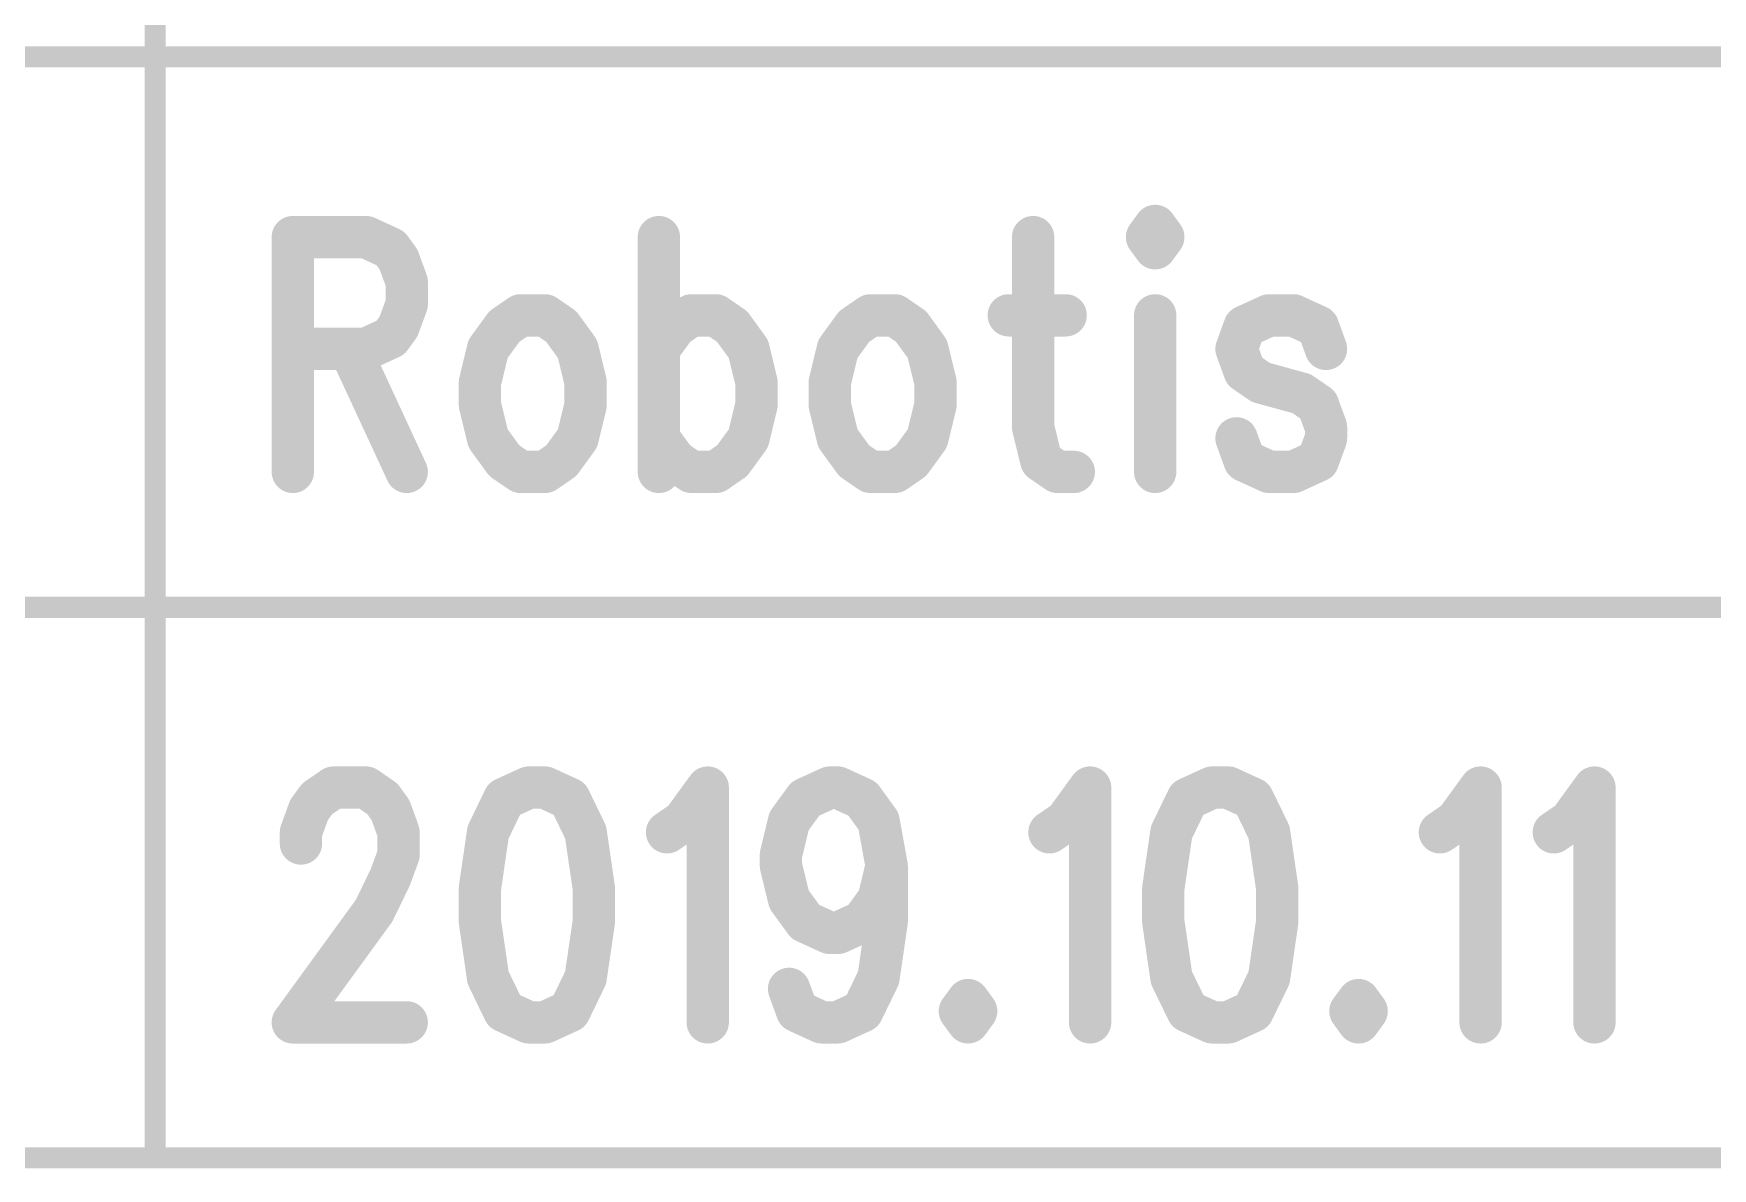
# Model space of a CAD drawing. Extents: x 98.7 to 156, y 84.7 to 176.7.
# Drawn here: x 107.88 to 115.8, y 84.65 to 90.01 of the extents above; entities that cross this region are included whole.
import ezdxf

# ---------------------------------------------------------------- set-up
doc = ezdxf.new("R2010")
doc.units = 0
doc.layers.get('0').update_dxf_attribs({"linetype": 'CONTINUOUS'})
doc.layers.add('MASK-TOP_PHO', color=3, linetype='CONTINUOUS')
doc.layers.add('SILK-TOP_PHO', color=14, linetype='CONTINUOUS')

# ---------------------------------------------------------------- blocks, each defined once
blk = doc.blocks.new('ROUND_1')
at = {"const_width": 0.050038}
blk.add_lwpolyline([(-0.025018, 0, 1), (0.025018, 0, 1)], format="xyb", close=True, dxfattribs=at)
blk = doc.blocks.new('ROUND_6')
at = {"const_width": 0.099948}
blk.add_lwpolyline([(-0.049974, 0, 1), (0.049974, 0, 1)], format="xyb", close=True, dxfattribs=at)

msp = doc.modelspace()

# ---------------------------------------------------------------- linework, layer by layer
at = {"layer": 'MASK-TOP_PHO'}
for points, const_width in [([(108.450126, 95.099886), (108.450126, 84.70011)], 0.100076), ([(140.949934, 89.899998), (100.000054, 89.899998)], 0.100076), ([(113.171478, 89.101676), (113.13287, 89.048844)], 0.199898), ([(113.209832, 89.048844), (113.171478, 89.101676)], 0.199898), ([(109.100112, 89.048844), (109.100112, 87.93988)], 0.199898), ([(109.100112, 89.048844), (109.445806, 89.048844)], 0.199898), ([(109.445806, 89.048844), (109.560868, 88.996012)], 0.199898), ([(109.560868, 88.996012), (109.599222, 88.94318)], 0.199898), ([(110.828328, 89.048844), (110.828328, 87.93988)], 0.199898), ([(112.595152, 89.048844), (112.595152, 88.151208)], 0.199898), ([(113.13287, 89.048844), (113.171478, 88.996012)], 0.199898), ([(113.171478, 88.996012), (113.209832, 89.048844)], 0.199898), ([(109.599222, 88.94318), (109.63783, 88.83777)], 0.199898), ([(109.63783, 88.83777), (109.63783, 88.732106)], 0.199898), ([(109.63783, 88.732106), (109.599222, 88.626442)], 0.199898), ([(110.175548, 88.679274), (110.098586, 88.626442)], 0.199898), ([(110.29061, 88.679274), (110.175548, 88.679274)], 0.199898), ([(110.367572, 88.626442), (110.29061, 88.679274)], 0.199898), ([(110.90529, 88.626442), (110.981998, 88.679274)], 0.199898), ([(110.981998, 88.679274), (111.097314, 88.679274)], 0.199898), ([(111.097314, 88.679274), (111.174022, 88.626442)], 0.199898), ([(111.827056, 88.679274), (111.750348, 88.626442)], 0.199898), ([(111.942372, 88.679274), (111.827056, 88.679274)], 0.199898), ([(112.01908, 88.626442), (111.942372, 88.679274)], 0.199898), ([(112.48009, 88.679274), (112.748822, 88.679274)], 0.199898), ([(113.171478, 88.679274), (113.171478, 87.93988)], 0.199898), ([(113.709196, 88.679274), (113.59388, 88.626442)], 0.199898), ([(113.824258, 88.679274), (113.709196, 88.679274)], 0.199898), ([(113.939574, 88.626442), (113.824258, 88.679274)], 0.199898), ([(109.599222, 88.626442), (109.560868, 88.57361)], 0.199898), ([(110.098586, 88.626442), (110.021878, 88.520778)], 0.199898), ([(110.44428, 88.520778), (110.367572, 88.626442)], 0.199898), ([(110.828328, 88.520778), (110.90529, 88.626442)], 0.199898), ([(111.174022, 88.626442), (111.250984, 88.520778)], 0.199898), ([(111.750348, 88.626442), (111.673386, 88.520778)], 0.199898), ([(112.095788, 88.520778), (112.01908, 88.626442)], 0.199898), ([(113.59388, 88.626442), (113.555526, 88.520778)], 0.199898), ([(113.977928, 88.520778), (113.939574, 88.626442)], 0.199898), ([(109.445806, 88.520778), (109.100112, 88.520778)], 0.199898), ([(109.368844, 88.520778), (109.63783, 87.93988)], 0.199898), ([(109.560868, 88.57361), (109.445806, 88.520778)], 0.199898), ([(110.021878, 88.520778), (109.983524, 88.362282)], 0.199898), ([(110.482634, 88.362282), (110.44428, 88.520778)], 0.199898), ([(111.250984, 88.520778), (111.289338, 88.362282)], 0.199898), ([(111.673386, 88.520778), (111.635032, 88.362282)], 0.199898), ([(112.134396, 88.362282), (112.095788, 88.520778)], 0.199898), ([(113.555526, 88.520778), (113.59388, 88.415114)], 0.199898), ([(109.983524, 88.362282), (109.983524, 88.256618)], 0.199898), ([(110.482634, 88.256618), (110.482634, 88.362282)], 0.199898), ([(111.289338, 88.362282), (111.289338, 88.256618)], 0.199898), ([(111.635032, 88.362282), (111.635032, 88.256618)], 0.199898), ([(112.134396, 88.256618), (112.134396, 88.362282)], 0.199898), ([(113.59388, 88.415114), (113.670588, 88.362282)], 0.199898), ([(113.670588, 88.362282), (113.862612, 88.30945)], 0.199898), ([(113.862612, 88.30945), (113.939574, 88.256618)], 0.199898), ([(109.983524, 88.256618), (110.021878, 88.098376)], 0.199898), ([(110.44428, 88.098376), (110.482634, 88.256618)], 0.199898), ([(111.289338, 88.256618), (111.250984, 88.098376)], 0.199898), ([(111.635032, 88.256618), (111.673386, 88.098376)], 0.199898), ([(112.095788, 88.098376), (112.134396, 88.256618)], 0.199898), ([(113.939574, 88.256618), (113.977928, 88.151208)], 0.199898), ([(112.595152, 88.151208), (112.63376, 87.992712)], 0.199898), ([(113.977928, 88.151208), (113.977928, 88.098376)], 0.199898), ([(110.021878, 88.098376), (110.098586, 87.992712)], 0.199898), ([(110.367572, 87.992712), (110.44428, 88.098376)], 0.199898), ([(110.90529, 87.992712), (110.828328, 88.098376)], 0.199898), ([(111.250984, 88.098376), (111.174022, 87.992712)], 0.199898), ([(111.673386, 88.098376), (111.750348, 87.992712)], 0.199898), ([(112.01908, 87.992712), (112.095788, 88.098376)], 0.199898), ([(113.59388, 87.992712), (113.555526, 88.098376)], 0.199898), ([(113.977928, 88.098376), (113.939574, 87.992712)], 0.199898), ([(110.098586, 87.992712), (110.175548, 87.93988)], 0.199898), ([(110.29061, 87.93988), (110.367572, 87.992712)], 0.199898), ([(110.981998, 87.93988), (110.90529, 87.992712)], 0.199898), ([(111.174022, 87.992712), (111.097314, 87.93988)], 0.199898), ([(111.750348, 87.992712), (111.827056, 87.93988)], 0.199898), ([(111.942372, 87.93988), (112.01908, 87.992712)], 0.199898), ([(112.63376, 87.992712), (112.710468, 87.93988)], 0.199898), ([(113.709196, 87.93988), (113.59388, 87.992712)], 0.199898), ([(113.939574, 87.992712), (113.824258, 87.93988)], 0.199898), ([(110.175548, 87.93988), (110.29061, 87.93988)], 0.199898), ([(111.097314, 87.93988), (110.981998, 87.93988)], 0.199898), ([(111.827056, 87.93988), (111.942372, 87.93988)], 0.199898), ([(112.710468, 87.93988), (112.787176, 87.93988)], 0.199898), ([(113.824258, 87.93988), (113.709196, 87.93988)], 0.199898), ([(140.949934, 87.300054), (100.000054, 87.300054)], 0.100076), ([(109.17682, 86.343236), (109.215174, 86.396068)], 0.199898), ([(109.215174, 86.396068), (109.292136, 86.4489)], 0.199898), ([(109.292136, 86.4489), (109.445806, 86.4489)], 0.199898), ([(109.445806, 86.4489), (109.522514, 86.396068)], 0.199898), ([(109.522514, 86.396068), (109.560868, 86.343236)], 0.199898), ([(110.098586, 86.396068), (110.021878, 86.237572)], 0.199898), ([(110.213902, 86.4489), (110.098586, 86.396068)], 0.199898), ([(110.29061, 86.4489), (110.213902, 86.4489)], 0.199898), ([(110.405926, 86.396068), (110.29061, 86.4489)], 0.199898), ([(110.482634, 86.237572), (110.405926, 86.396068)], 0.199898), ([(110.943644, 86.290404), (111.05896, 86.4489)], 0.199898), ([(111.05896, 86.4489), (111.05896, 85.339936)], 0.199898), ([(111.443008, 86.290404), (111.519716, 86.396068)], 0.199898), ([(111.519716, 86.396068), (111.635032, 86.4489)], 0.199898), ([(111.635032, 86.4489), (111.673386, 86.4489)], 0.199898), ([(111.673386, 86.4489), (111.788702, 86.396068)], 0.199898), ([(111.788702, 86.396068), (111.86541, 86.290404)], 0.199898), ([(112.748822, 86.290404), (112.864138, 86.4489)], 0.199898), ([(112.864138, 86.4489), (112.864138, 85.339936)], 0.199898), ([(113.324894, 86.396068), (113.248186, 86.237572)], 0.199898), ([(113.44021, 86.4489), (113.324894, 86.396068)], 0.199898), ([(113.517172, 86.4489), (113.44021, 86.4489)], 0.199898), ([(113.632234, 86.396068), (113.517172, 86.4489)], 0.199898), ([(113.709196, 86.237572), (113.632234, 86.396068)], 0.199898), ([(114.592608, 86.290404), (114.70767, 86.4489)], 0.199898), ([(114.70767, 86.4489), (114.70767, 85.339936)], 0.199898), ([(115.130326, 86.290404), (115.245388, 86.4489)], 0.199898), ([(115.245388, 86.4489), (115.245388, 85.339936)], 0.199898), ([(109.138466, 86.237572), (109.17682, 86.343236)], 0.199898), ([(109.560868, 86.343236), (109.599222, 86.237572)], 0.199898), ([(109.138466, 86.18474), (109.138466, 86.237572)], 0.199898), ([(109.599222, 86.237572), (109.599222, 86.131908)], 0.199898), ([(110.021878, 86.237572), (109.983524, 85.973666)], 0.199898), ([(110.521242, 85.973666), (110.482634, 86.237572)], 0.199898), ([(110.866936, 86.237572), (110.943644, 86.290404)], 0.199898), ([(111.404654, 86.131908), (111.443008, 86.290404)], 0.199898), ([(111.86541, 86.290404), (111.903764, 86.07933)], 0.199898), ([(112.672114, 86.237572), (112.748822, 86.290404)], 0.199898), ([(113.248186, 86.237572), (113.209832, 85.973666)], 0.199898), ([(113.74755, 85.973666), (113.709196, 86.237572)], 0.199898), ([(114.515646, 86.237572), (114.592608, 86.290404)], 0.199898), ([(115.053364, 86.237572), (115.130326, 86.290404)], 0.199898), ([(109.599222, 86.131908), (109.560868, 86.026498)], 0.199898), ([(111.404654, 86.07933), (111.404654, 86.131908)], 0.199898), ([(111.443008, 85.920834), (111.404654, 86.07933)], 0.199898), ([(111.903764, 86.07933), (111.86541, 85.920834)], 0.199898), ([(111.903764, 86.07933), (111.903764, 85.81517)], 0.199898), ([(109.560868, 86.026498), (109.48416, 85.868002)], 0.199898), ([(109.983524, 85.973666), (109.983524, 85.81517)], 0.199898), ([(110.521242, 85.81517), (110.521242, 85.973666)], 0.199898), ([(111.519716, 85.81517), (111.443008, 85.920834)], 0.199898), ([(111.86541, 85.920834), (111.788702, 85.81517)], 0.199898), ([(113.209832, 85.973666), (113.209832, 85.81517)], 0.199898), ([(113.74755, 85.81517), (113.74755, 85.973666)], 0.199898), ([(109.48416, 85.868002), (109.100112, 85.339936)], 0.199898), ([(109.983524, 85.81517), (110.021878, 85.55101)], 0.199898), ([(110.482634, 85.55101), (110.521242, 85.81517)], 0.199898), ([(111.635032, 85.762338), (111.519716, 85.81517)], 0.199898), ([(111.673386, 85.762338), (111.635032, 85.762338)], 0.199898), ([(111.788702, 85.81517), (111.673386, 85.762338)], 0.199898), ([(111.903764, 85.81517), (111.86541, 85.55101)], 0.199898), ([(113.209832, 85.81517), (113.248186, 85.55101)], 0.199898), ([(113.709196, 85.55101), (113.74755, 85.81517)], 0.199898), ([(110.021878, 85.55101), (110.098586, 85.392768)], 0.199898), ([(110.405926, 85.392768), (110.482634, 85.55101)], 0.199898), ([(111.86541, 85.55101), (111.788702, 85.392768)], 0.199898), ([(113.248186, 85.55101), (113.324894, 85.392768)], 0.199898), ([(113.632234, 85.392768), (113.709196, 85.55101)], 0.199898), ([(111.481362, 85.392768), (111.443008, 85.498178)], 0.199898), ([(112.288066, 85.445346), (112.249458, 85.392768)], 0.199898), ([(112.32642, 85.392768), (112.288066, 85.445346)], 0.199898), ([(114.131598, 85.445346), (114.093244, 85.392768)], 0.199898), ([(114.169952, 85.392768), (114.131598, 85.445346)], 0.199898), ([(110.098586, 85.392768), (110.213902, 85.339936)], 0.199898), ([(110.29061, 85.339936), (110.405926, 85.392768)], 0.199898), ([(111.596678, 85.339936), (111.481362, 85.392768)], 0.199898), ([(111.788702, 85.392768), (111.673386, 85.339936)], 0.199898), ([(112.249458, 85.392768), (112.288066, 85.339936)], 0.199898), ([(112.288066, 85.339936), (112.32642, 85.392768)], 0.199898), ([(113.324894, 85.392768), (113.44021, 85.339936)], 0.199898), ([(113.517172, 85.339936), (113.632234, 85.392768)], 0.199898), ([(114.093244, 85.392768), (114.131598, 85.339936)], 0.199898), ([(114.131598, 85.339936), (114.169952, 85.392768)], 0.199898), ([(109.100112, 85.339936), (109.63783, 85.339936)], 0.199898), ([(110.213902, 85.339936), (110.29061, 85.339936)], 0.199898), ([(111.673386, 85.339936), (111.596678, 85.339936)], 0.199898), ([(113.44021, 85.339936), (113.517172, 85.339936)], 0.199898), ([(100.65004, 84.70011), (155.24988, 84.70011)], 0.100076)]:
    msp.add_lwpolyline(points, dxfattribs=dict(at, const_width=const_width))
at = {"layer": 'SILK-TOP_PHO'}
for points, const_width in [([(108.450126, 95.099886), (108.450126, 84.70011)], 0.100076), ([(140.949934, 89.899998), (100.000054, 89.899998)], 0.100076), ([(113.171478, 89.101676), (113.13287, 89.048844)], 0.199898), ([(113.209832, 89.048844), (113.171478, 89.101676)], 0.199898), ([(109.100112, 89.048844), (109.100112, 87.93988)], 0.199898), ([(109.100112, 89.048844), (109.445806, 89.048844)], 0.199898), ([(109.445806, 89.048844), (109.560868, 88.996012)], 0.199898), ([(109.560868, 88.996012), (109.599222, 88.94318)], 0.199898), ([(110.828328, 89.048844), (110.828328, 87.93988)], 0.199898), ([(112.595152, 89.048844), (112.595152, 88.151208)], 0.199898), ([(113.13287, 89.048844), (113.171478, 88.996012)], 0.199898), ([(113.171478, 88.996012), (113.209832, 89.048844)], 0.199898), ([(109.599222, 88.94318), (109.63783, 88.83777)], 0.199898), ([(109.63783, 88.83777), (109.63783, 88.732106)], 0.199898), ([(109.63783, 88.732106), (109.599222, 88.626442)], 0.199898), ([(110.175548, 88.679274), (110.098586, 88.626442)], 0.199898), ([(110.29061, 88.679274), (110.175548, 88.679274)], 0.199898), ([(110.367572, 88.626442), (110.29061, 88.679274)], 0.199898), ([(110.90529, 88.626442), (110.981998, 88.679274)], 0.199898), ([(110.981998, 88.679274), (111.097314, 88.679274)], 0.199898), ([(111.097314, 88.679274), (111.174022, 88.626442)], 0.199898), ([(111.827056, 88.679274), (111.750348, 88.626442)], 0.199898), ([(111.942372, 88.679274), (111.827056, 88.679274)], 0.199898), ([(112.01908, 88.626442), (111.942372, 88.679274)], 0.199898), ([(112.48009, 88.679274), (112.748822, 88.679274)], 0.199898), ([(113.171478, 88.679274), (113.171478, 87.93988)], 0.199898), ([(113.709196, 88.679274), (113.59388, 88.626442)], 0.199898), ([(113.824258, 88.679274), (113.709196, 88.679274)], 0.199898), ([(113.939574, 88.626442), (113.824258, 88.679274)], 0.199898), ([(109.599222, 88.626442), (109.560868, 88.57361)], 0.199898), ([(110.098586, 88.626442), (110.021878, 88.520778)], 0.199898), ([(110.44428, 88.520778), (110.367572, 88.626442)], 0.199898), ([(110.828328, 88.520778), (110.90529, 88.626442)], 0.199898), ([(111.174022, 88.626442), (111.250984, 88.520778)], 0.199898), ([(111.750348, 88.626442), (111.673386, 88.520778)], 0.199898), ([(112.095788, 88.520778), (112.01908, 88.626442)], 0.199898), ([(113.59388, 88.626442), (113.555526, 88.520778)], 0.199898), ([(113.977928, 88.520778), (113.939574, 88.626442)], 0.199898), ([(109.445806, 88.520778), (109.100112, 88.520778)], 0.199898), ([(109.368844, 88.520778), (109.63783, 87.93988)], 0.199898), ([(109.560868, 88.57361), (109.445806, 88.520778)], 0.199898), ([(110.021878, 88.520778), (109.983524, 88.362282)], 0.199898), ([(110.482634, 88.362282), (110.44428, 88.520778)], 0.199898), ([(111.250984, 88.520778), (111.289338, 88.362282)], 0.199898), ([(111.673386, 88.520778), (111.635032, 88.362282)], 0.199898), ([(112.134396, 88.362282), (112.095788, 88.520778)], 0.199898), ([(113.555526, 88.520778), (113.59388, 88.415114)], 0.199898), ([(109.983524, 88.362282), (109.983524, 88.256618)], 0.199898), ([(110.482634, 88.256618), (110.482634, 88.362282)], 0.199898), ([(111.289338, 88.362282), (111.289338, 88.256618)], 0.199898), ([(111.635032, 88.362282), (111.635032, 88.256618)], 0.199898), ([(112.134396, 88.256618), (112.134396, 88.362282)], 0.199898), ([(113.59388, 88.415114), (113.670588, 88.362282)], 0.199898), ([(113.670588, 88.362282), (113.862612, 88.30945)], 0.199898), ([(113.862612, 88.30945), (113.939574, 88.256618)], 0.199898), ([(109.983524, 88.256618), (110.021878, 88.098376)], 0.199898), ([(110.44428, 88.098376), (110.482634, 88.256618)], 0.199898), ([(111.289338, 88.256618), (111.250984, 88.098376)], 0.199898), ([(111.635032, 88.256618), (111.673386, 88.098376)], 0.199898), ([(112.095788, 88.098376), (112.134396, 88.256618)], 0.199898), ([(113.939574, 88.256618), (113.977928, 88.151208)], 0.199898), ([(112.595152, 88.151208), (112.63376, 87.992712)], 0.199898), ([(113.977928, 88.151208), (113.977928, 88.098376)], 0.199898), ([(110.021878, 88.098376), (110.098586, 87.992712)], 0.199898), ([(110.367572, 87.992712), (110.44428, 88.098376)], 0.199898), ([(110.90529, 87.992712), (110.828328, 88.098376)], 0.199898), ([(111.250984, 88.098376), (111.174022, 87.992712)], 0.199898), ([(111.673386, 88.098376), (111.750348, 87.992712)], 0.199898), ([(112.01908, 87.992712), (112.095788, 88.098376)], 0.199898), ([(113.59388, 87.992712), (113.555526, 88.098376)], 0.199898), ([(113.977928, 88.098376), (113.939574, 87.992712)], 0.199898), ([(110.098586, 87.992712), (110.175548, 87.93988)], 0.199898), ([(110.29061, 87.93988), (110.367572, 87.992712)], 0.199898), ([(110.981998, 87.93988), (110.90529, 87.992712)], 0.199898), ([(111.174022, 87.992712), (111.097314, 87.93988)], 0.199898), ([(111.750348, 87.992712), (111.827056, 87.93988)], 0.199898), ([(111.942372, 87.93988), (112.01908, 87.992712)], 0.199898), ([(112.63376, 87.992712), (112.710468, 87.93988)], 0.199898), ([(113.709196, 87.93988), (113.59388, 87.992712)], 0.199898), ([(113.939574, 87.992712), (113.824258, 87.93988)], 0.199898), ([(110.175548, 87.93988), (110.29061, 87.93988)], 0.199898), ([(111.097314, 87.93988), (110.981998, 87.93988)], 0.199898), ([(111.827056, 87.93988), (111.942372, 87.93988)], 0.199898), ([(112.710468, 87.93988), (112.787176, 87.93988)], 0.199898), ([(113.824258, 87.93988), (113.709196, 87.93988)], 0.199898), ([(140.949934, 87.300054), (100.000054, 87.300054)], 0.100076), ([(109.17682, 86.343236), (109.215174, 86.396068)], 0.199898), ([(109.215174, 86.396068), (109.292136, 86.4489)], 0.199898), ([(109.292136, 86.4489), (109.445806, 86.4489)], 0.199898), ([(109.445806, 86.4489), (109.522514, 86.396068)], 0.199898), ([(109.522514, 86.396068), (109.560868, 86.343236)], 0.199898), ([(110.098586, 86.396068), (110.021878, 86.237572)], 0.199898), ([(110.213902, 86.4489), (110.098586, 86.396068)], 0.199898), ([(110.29061, 86.4489), (110.213902, 86.4489)], 0.199898), ([(110.405926, 86.396068), (110.29061, 86.4489)], 0.199898), ([(110.482634, 86.237572), (110.405926, 86.396068)], 0.199898), ([(110.943644, 86.290404), (111.05896, 86.4489)], 0.199898), ([(111.05896, 86.4489), (111.05896, 85.339936)], 0.199898), ([(111.443008, 86.290404), (111.519716, 86.396068)], 0.199898), ([(111.519716, 86.396068), (111.635032, 86.4489)], 0.199898), ([(111.635032, 86.4489), (111.673386, 86.4489)], 0.199898), ([(111.673386, 86.4489), (111.788702, 86.396068)], 0.199898), ([(111.788702, 86.396068), (111.86541, 86.290404)], 0.199898), ([(112.748822, 86.290404), (112.864138, 86.4489)], 0.199898), ([(112.864138, 86.4489), (112.864138, 85.339936)], 0.199898), ([(113.324894, 86.396068), (113.248186, 86.237572)], 0.199898), ([(113.44021, 86.4489), (113.324894, 86.396068)], 0.199898), ([(113.517172, 86.4489), (113.44021, 86.4489)], 0.199898), ([(113.632234, 86.396068), (113.517172, 86.4489)], 0.199898), ([(113.709196, 86.237572), (113.632234, 86.396068)], 0.199898), ([(114.592608, 86.290404), (114.70767, 86.4489)], 0.199898), ([(114.70767, 86.4489), (114.70767, 85.339936)], 0.199898), ([(115.130326, 86.290404), (115.245388, 86.4489)], 0.199898), ([(115.245388, 86.4489), (115.245388, 85.339936)], 0.199898), ([(109.138466, 86.237572), (109.17682, 86.343236)], 0.199898), ([(109.560868, 86.343236), (109.599222, 86.237572)], 0.199898), ([(109.138466, 86.18474), (109.138466, 86.237572)], 0.199898), ([(109.599222, 86.237572), (109.599222, 86.131908)], 0.199898), ([(110.021878, 86.237572), (109.983524, 85.973666)], 0.199898), ([(110.521242, 85.973666), (110.482634, 86.237572)], 0.199898), ([(110.866936, 86.237572), (110.943644, 86.290404)], 0.199898), ([(111.404654, 86.131908), (111.443008, 86.290404)], 0.199898), ([(111.86541, 86.290404), (111.903764, 86.07933)], 0.199898), ([(112.672114, 86.237572), (112.748822, 86.290404)], 0.199898), ([(113.248186, 86.237572), (113.209832, 85.973666)], 0.199898), ([(113.74755, 85.973666), (113.709196, 86.237572)], 0.199898), ([(114.515646, 86.237572), (114.592608, 86.290404)], 0.199898), ([(115.053364, 86.237572), (115.130326, 86.290404)], 0.199898), ([(109.599222, 86.131908), (109.560868, 86.026498)], 0.199898), ([(111.404654, 86.07933), (111.404654, 86.131908)], 0.199898), ([(111.443008, 85.920834), (111.404654, 86.07933)], 0.199898), ([(111.903764, 86.07933), (111.86541, 85.920834)], 0.199898), ([(111.903764, 86.07933), (111.903764, 85.81517)], 0.199898), ([(109.560868, 86.026498), (109.48416, 85.868002)], 0.199898), ([(109.983524, 85.973666), (109.983524, 85.81517)], 0.199898), ([(110.521242, 85.81517), (110.521242, 85.973666)], 0.199898), ([(111.519716, 85.81517), (111.443008, 85.920834)], 0.199898), ([(111.86541, 85.920834), (111.788702, 85.81517)], 0.199898), ([(113.209832, 85.973666), (113.209832, 85.81517)], 0.199898), ([(113.74755, 85.81517), (113.74755, 85.973666)], 0.199898), ([(109.48416, 85.868002), (109.100112, 85.339936)], 0.199898), ([(109.983524, 85.81517), (110.021878, 85.55101)], 0.199898), ([(110.482634, 85.55101), (110.521242, 85.81517)], 0.199898), ([(111.635032, 85.762338), (111.519716, 85.81517)], 0.199898), ([(111.673386, 85.762338), (111.635032, 85.762338)], 0.199898), ([(111.788702, 85.81517), (111.673386, 85.762338)], 0.199898), ([(111.903764, 85.81517), (111.86541, 85.55101)], 0.199898), ([(113.209832, 85.81517), (113.248186, 85.55101)], 0.199898), ([(113.709196, 85.55101), (113.74755, 85.81517)], 0.199898), ([(110.021878, 85.55101), (110.098586, 85.392768)], 0.199898), ([(110.405926, 85.392768), (110.482634, 85.55101)], 0.199898), ([(111.86541, 85.55101), (111.788702, 85.392768)], 0.199898), ([(113.248186, 85.55101), (113.324894, 85.392768)], 0.199898), ([(113.632234, 85.392768), (113.709196, 85.55101)], 0.199898), ([(111.481362, 85.392768), (111.443008, 85.498178)], 0.199898), ([(112.288066, 85.445346), (112.249458, 85.392768)], 0.199898), ([(112.32642, 85.392768), (112.288066, 85.445346)], 0.199898), ([(114.131598, 85.445346), (114.093244, 85.392768)], 0.199898), ([(114.169952, 85.392768), (114.131598, 85.445346)], 0.199898), ([(110.098586, 85.392768), (110.213902, 85.339936)], 0.199898), ([(110.29061, 85.339936), (110.405926, 85.392768)], 0.199898), ([(111.596678, 85.339936), (111.481362, 85.392768)], 0.199898), ([(111.788702, 85.392768), (111.673386, 85.339936)], 0.199898), ([(112.249458, 85.392768), (112.288066, 85.339936)], 0.199898), ([(112.288066, 85.339936), (112.32642, 85.392768)], 0.199898), ([(113.324894, 85.392768), (113.44021, 85.339936)], 0.199898), ([(113.517172, 85.339936), (113.632234, 85.392768)], 0.199898), ([(114.093244, 85.392768), (114.131598, 85.339936)], 0.199898), ([(114.131598, 85.339936), (114.169952, 85.392768)], 0.199898), ([(109.100112, 85.339936), (109.63783, 85.339936)], 0.199898), ([(110.213902, 85.339936), (110.29061, 85.339936)], 0.199898), ([(111.673386, 85.339936), (111.596678, 85.339936)], 0.199898), ([(113.44021, 85.339936), (113.517172, 85.339936)], 0.199898), ([(100.65004, 84.70011), (155.24988, 84.70011)], 0.100076)]:
    msp.add_lwpolyline(points, dxfattribs=dict(at, const_width=const_width))

# ---------------------------------------------------------------- block references
at = {"layer": 'MASK-TOP_PHO'}
for name, p in [('ROUND_6', (113.171478, 89.101676)), ('ROUND_6', (109.100112, 89.048844)), ('ROUND_6', (109.100112, 89.048844)), ('ROUND_6', (109.445806, 89.048844)), ('ROUND_6', (109.560868, 88.996012)), ('ROUND_6', (110.828328, 89.048844)), ('ROUND_6', (112.595152, 89.048844)), ('ROUND_6', (113.13287, 89.048844)), ('ROUND_6', (113.13287, 89.048844)), ('ROUND_6', (113.171478, 88.996012)), ('ROUND_6', (113.209832, 89.048844)), ('ROUND_6', (109.599222, 88.94318)), ('ROUND_6', (109.63783, 88.83777)), ('ROUND_6', (109.63783, 88.732106)), ('ROUND_6', (110.175548, 88.679274)), ('ROUND_6', (110.175548, 88.679274)), ('ROUND_6', (110.29061, 88.679274)), ('ROUND_6', (110.981998, 88.679274)), ('ROUND_6', (111.097314, 88.679274)), ('ROUND_6', (111.827056, 88.679274)), ('ROUND_6', (111.827056, 88.679274)), ('ROUND_6', (111.942372, 88.679274)), ('ROUND_6', (112.48009, 88.679274)), ('ROUND_6', (112.748822, 88.679274)), ('ROUND_6', (113.171478, 88.679274)), ('ROUND_6', (113.709196, 88.679274)), ('ROUND_6', (113.824258, 88.679274)), ('ROUND_6', (109.599222, 88.626442)), ('ROUND_6', (110.098586, 88.626442)), ('ROUND_6', (110.367572, 88.626442)), ('ROUND_6', (110.90529, 88.626442)), ('ROUND_6', (111.174022, 88.626442)), ('ROUND_6', (111.750348, 88.626442)), ('ROUND_6', (112.01908, 88.626442)), ('ROUND_6', (113.59388, 88.626442)), ('ROUND_6', (113.939574, 88.626442)), ('ROUND_6', (109.100112, 88.520778)), ('ROUND_6', (109.368844, 88.520778)), ('ROUND_6', (109.445806, 88.520778)), ('ROUND_6', (109.560868, 88.57361)), ('ROUND_6', (110.021878, 88.520778)), ('ROUND_6', (110.44428, 88.520778)), ('ROUND_6', (110.828328, 88.520778)), ('ROUND_6', (111.250984, 88.520778)), ('ROUND_6', (111.673386, 88.520778)), ('ROUND_6', (112.095788, 88.520778)), ('ROUND_6', (113.555526, 88.520778)), ('ROUND_6', (113.977928, 88.520778)), ('ROUND_6', (109.983524, 88.362282)), ('ROUND_6', (110.482634, 88.362282)), ('ROUND_6', (111.289338, 88.362282)), ('ROUND_6', (111.635032, 88.362282)), ('ROUND_6', (112.134396, 88.362282)), ('ROUND_6', (113.59388, 88.415114)), ('ROUND_6', (113.670588, 88.362282)), ('ROUND_6', (113.862612, 88.30945)), ('ROUND_6', (109.983524, 88.256618)), ('ROUND_6', (110.482634, 88.256618)), ('ROUND_6', (111.289338, 88.256618)), ('ROUND_6', (111.635032, 88.256618)), ('ROUND_6', (112.134396, 88.256618)), ('ROUND_6', (113.939574, 88.256618)), ('ROUND_6', (112.595152, 88.151208)), ('ROUND_6', (113.977928, 88.151208)), ('ROUND_6', (110.021878, 88.098376)), ('ROUND_6', (110.44428, 88.098376)), ('ROUND_6', (110.828328, 88.098376)), ('ROUND_6', (111.250984, 88.098376)), ('ROUND_6', (111.673386, 88.098376)), ('ROUND_6', (112.095788, 88.098376)), ('ROUND_6', (113.555526, 88.098376)), ('ROUND_6', (113.977928, 88.098376)), ('ROUND_6', (110.098586, 87.992712)), ('ROUND_6', (110.367572, 87.992712)), ('ROUND_6', (110.90529, 87.992712)), ('ROUND_6', (111.174022, 87.992712)), ('ROUND_6', (111.750348, 87.992712)), ('ROUND_6', (112.01908, 87.992712)), ('ROUND_6', (112.63376, 87.992712)), ('ROUND_6', (113.59388, 87.992712)), ('ROUND_6', (113.939574, 87.992712)), ('ROUND_6', (109.100112, 87.93988)), ('ROUND_6', (109.63783, 87.93988)), ('ROUND_6', (110.175548, 87.93988)), ('ROUND_6', (110.29061, 87.93988)), ('ROUND_6', (110.828328, 87.93988)), ('ROUND_6', (110.981998, 87.93988)), ('ROUND_6', (111.097314, 87.93988)), ('ROUND_6', (111.827056, 87.93988)), ('ROUND_6', (111.942372, 87.93988)), ('ROUND_6', (112.710468, 87.93988)), ('ROUND_6', (112.787176, 87.93988)), ('ROUND_6', (113.171478, 87.93988)), ('ROUND_6', (113.709196, 87.93988)), ('ROUND_6', (113.824258, 87.93988)), ('ROUND_6', (109.215174, 86.396068)), ('ROUND_6', (109.292136, 86.4489)), ('ROUND_6', (109.445806, 86.4489)), ('ROUND_6', (109.522514, 86.396068)), ('ROUND_6', (110.098586, 86.396068)), ('ROUND_6', (110.213902, 86.4489)), ('ROUND_6', (110.213902, 86.4489)), ('ROUND_6', (110.29061, 86.4489)), ('ROUND_6', (110.405926, 86.396068)), ('ROUND_6', (111.05896, 86.4489)), ('ROUND_6', (111.519716, 86.396068)), ('ROUND_6', (111.635032, 86.4489)), ('ROUND_6', (111.673386, 86.4489)), ('ROUND_6', (111.788702, 86.396068)), ('ROUND_6', (112.864138, 86.4489)), ('ROUND_6', (113.324894, 86.396068)), ('ROUND_6', (113.44021, 86.4489)), ('ROUND_6', (113.44021, 86.4489)), ('ROUND_6', (113.517172, 86.4489)), ('ROUND_6', (113.517172, 86.4489)), ('ROUND_6', (113.632234, 86.396068)), ('ROUND_6', (114.70767, 86.4489)), ('ROUND_6', (115.245388, 86.4489)), ('ROUND_6', (109.17682, 86.343236)), ('ROUND_6', (109.560868, 86.343236)), ('ROUND_6', (109.138466, 86.237572)), ('ROUND_6', (109.599222, 86.237572)), ('ROUND_6', (110.021878, 86.237572)), ('ROUND_6', (110.482634, 86.237572)), ('ROUND_6', (110.866936, 86.237572)), ('ROUND_6', (110.943644, 86.290404)), ('ROUND_6', (111.443008, 86.290404)), ('ROUND_6', (111.86541, 86.290404)), ('ROUND_6', (112.672114, 86.237572)), ('ROUND_6', (112.748822, 86.290404)), ('ROUND_6', (113.248186, 86.237572)), ('ROUND_6', (113.709196, 86.237572)), ('ROUND_6', (114.515646, 86.237572)), ('ROUND_6', (114.592608, 86.290404)), ('ROUND_6', (115.053364, 86.237572)), ('ROUND_6', (115.130326, 86.290404)), ('ROUND_6', (109.138466, 86.18474)), ('ROUND_6', (109.599222, 86.131908)), ('ROUND_6', (111.404654, 86.131908)), ('ROUND_6', (111.404654, 86.07933)), ('ROUND_6', (111.903764, 86.07933)), ('ROUND_6', (111.903764, 86.07933)), ('ROUND_6', (109.560868, 86.026498)), ('ROUND_6', (109.983524, 85.973666)), ('ROUND_6', (110.521242, 85.973666)), ('ROUND_6', (111.443008, 85.920834)), ('ROUND_6', (111.86541, 85.920834)), ('ROUND_6', (113.209832, 85.973666)), ('ROUND_6', (113.74755, 85.973666)), ('ROUND_6', (109.48416, 85.868002)), ('ROUND_6', (109.983524, 85.81517)), ('ROUND_6', (110.521242, 85.81517)), ('ROUND_6', (111.519716, 85.81517)), ('ROUND_6', (111.635032, 85.762338)), ('ROUND_6', (111.673386, 85.762338)), ('ROUND_6', (111.788702, 85.81517)), ('ROUND_6', (111.903764, 85.81517)), ('ROUND_6', (113.209832, 85.81517)), ('ROUND_6', (113.74755, 85.81517)), ('ROUND_6', (110.021878, 85.55101)), ('ROUND_6', (110.482634, 85.55101)), ('ROUND_6', (111.86541, 85.55101)), ('ROUND_6', (113.248186, 85.55101)), ('ROUND_6', (113.709196, 85.55101)), ('ROUND_6', (111.443008, 85.498178)), ('ROUND_6', (112.288066, 85.445346)), ('ROUND_6', (112.288066, 85.445346)), ('ROUND_6', (114.131598, 85.445346)), ('ROUND_6', (114.131598, 85.445346)), ('ROUND_6', (110.098586, 85.392768)), ('ROUND_6', (110.405926, 85.392768)), ('ROUND_6', (111.481362, 85.392768)), ('ROUND_6', (111.788702, 85.392768)), ('ROUND_6', (112.249458, 85.392768)), ('ROUND_6', (112.32642, 85.392768)), ('ROUND_6', (113.324894, 85.392768)), ('ROUND_6', (113.632234, 85.392768)), ('ROUND_6', (114.093244, 85.392768)), ('ROUND_6', (114.169952, 85.392768)), ('ROUND_6', (109.100112, 85.339936)), ('ROUND_6', (109.63783, 85.339936)), ('ROUND_6', (110.213902, 85.339936)), ('ROUND_6', (110.29061, 85.339936)), ('ROUND_6', (111.05896, 85.339936)), ('ROUND_6', (111.596678, 85.339936)), ('ROUND_6', (111.673386, 85.339936)), ('ROUND_6', (112.288066, 85.339936)), ('ROUND_6', (112.864138, 85.339936)), ('ROUND_6', (113.44021, 85.339936)), ('ROUND_6', (113.517172, 85.339936)), ('ROUND_6', (113.517172, 85.339936)), ('ROUND_6', (114.131598, 85.339936)), ('ROUND_6', (114.70767, 85.339936)), ('ROUND_6', (115.245388, 85.339936)), ('ROUND_1', (108.450126, 84.70011))]:
    msp.add_blockref(name, p, dxfattribs=at)
at = {"layer": 'SILK-TOP_PHO'}
for name, p in [('ROUND_6', (113.171478, 89.101676)), ('ROUND_6', (109.100112, 89.048844)), ('ROUND_6', (109.100112, 89.048844)), ('ROUND_6', (109.445806, 89.048844)), ('ROUND_6', (109.560868, 88.996012)), ('ROUND_6', (110.828328, 89.048844)), ('ROUND_6', (112.595152, 89.048844)), ('ROUND_6', (113.13287, 89.048844)), ('ROUND_6', (113.13287, 89.048844)), ('ROUND_6', (113.171478, 88.996012)), ('ROUND_6', (113.209832, 89.048844)), ('ROUND_6', (109.599222, 88.94318)), ('ROUND_6', (109.63783, 88.83777)), ('ROUND_6', (109.63783, 88.732106)), ('ROUND_6', (110.175548, 88.679274)), ('ROUND_6', (110.175548, 88.679274)), ('ROUND_6', (110.29061, 88.679274)), ('ROUND_6', (110.981998, 88.679274)), ('ROUND_6', (111.097314, 88.679274)), ('ROUND_6', (111.827056, 88.679274)), ('ROUND_6', (111.827056, 88.679274)), ('ROUND_6', (111.942372, 88.679274)), ('ROUND_6', (112.48009, 88.679274)), ('ROUND_6', (112.748822, 88.679274)), ('ROUND_6', (113.171478, 88.679274)), ('ROUND_6', (113.709196, 88.679274)), ('ROUND_6', (113.824258, 88.679274)), ('ROUND_6', (109.599222, 88.626442)), ('ROUND_6', (110.098586, 88.626442)), ('ROUND_6', (110.367572, 88.626442)), ('ROUND_6', (110.90529, 88.626442)), ('ROUND_6', (111.174022, 88.626442)), ('ROUND_6', (111.750348, 88.626442)), ('ROUND_6', (112.01908, 88.626442)), ('ROUND_6', (113.59388, 88.626442)), ('ROUND_6', (113.939574, 88.626442)), ('ROUND_6', (109.100112, 88.520778)), ('ROUND_6', (109.368844, 88.520778)), ('ROUND_6', (109.445806, 88.520778)), ('ROUND_6', (109.560868, 88.57361)), ('ROUND_6', (110.021878, 88.520778)), ('ROUND_6', (110.44428, 88.520778)), ('ROUND_6', (110.828328, 88.520778)), ('ROUND_6', (111.250984, 88.520778)), ('ROUND_6', (111.673386, 88.520778)), ('ROUND_6', (112.095788, 88.520778)), ('ROUND_6', (113.555526, 88.520778)), ('ROUND_6', (113.977928, 88.520778)), ('ROUND_6', (109.983524, 88.362282)), ('ROUND_6', (110.482634, 88.362282)), ('ROUND_6', (111.289338, 88.362282)), ('ROUND_6', (111.635032, 88.362282)), ('ROUND_6', (112.134396, 88.362282)), ('ROUND_6', (113.59388, 88.415114)), ('ROUND_6', (113.670588, 88.362282)), ('ROUND_6', (113.862612, 88.30945)), ('ROUND_6', (109.983524, 88.256618)), ('ROUND_6', (110.482634, 88.256618)), ('ROUND_6', (111.289338, 88.256618)), ('ROUND_6', (111.635032, 88.256618)), ('ROUND_6', (112.134396, 88.256618)), ('ROUND_6', (113.939574, 88.256618)), ('ROUND_6', (112.595152, 88.151208)), ('ROUND_6', (113.977928, 88.151208)), ('ROUND_6', (110.021878, 88.098376)), ('ROUND_6', (110.44428, 88.098376)), ('ROUND_6', (110.828328, 88.098376)), ('ROUND_6', (111.250984, 88.098376)), ('ROUND_6', (111.673386, 88.098376)), ('ROUND_6', (112.095788, 88.098376)), ('ROUND_6', (113.555526, 88.098376)), ('ROUND_6', (113.977928, 88.098376)), ('ROUND_6', (110.098586, 87.992712)), ('ROUND_6', (110.367572, 87.992712)), ('ROUND_6', (110.90529, 87.992712)), ('ROUND_6', (111.174022, 87.992712)), ('ROUND_6', (111.750348, 87.992712)), ('ROUND_6', (112.01908, 87.992712)), ('ROUND_6', (112.63376, 87.992712)), ('ROUND_6', (113.59388, 87.992712)), ('ROUND_6', (113.939574, 87.992712)), ('ROUND_6', (109.100112, 87.93988)), ('ROUND_6', (109.63783, 87.93988)), ('ROUND_6', (110.175548, 87.93988)), ('ROUND_6', (110.29061, 87.93988)), ('ROUND_6', (110.828328, 87.93988)), ('ROUND_6', (110.981998, 87.93988)), ('ROUND_6', (111.097314, 87.93988)), ('ROUND_6', (111.827056, 87.93988)), ('ROUND_6', (111.942372, 87.93988)), ('ROUND_6', (112.710468, 87.93988)), ('ROUND_6', (112.787176, 87.93988)), ('ROUND_6', (113.171478, 87.93988)), ('ROUND_6', (113.709196, 87.93988)), ('ROUND_6', (113.824258, 87.93988)), ('ROUND_6', (109.215174, 86.396068)), ('ROUND_6', (109.292136, 86.4489)), ('ROUND_6', (109.445806, 86.4489)), ('ROUND_6', (109.522514, 86.396068)), ('ROUND_6', (110.098586, 86.396068)), ('ROUND_6', (110.213902, 86.4489)), ('ROUND_6', (110.213902, 86.4489)), ('ROUND_6', (110.29061, 86.4489)), ('ROUND_6', (110.405926, 86.396068)), ('ROUND_6', (111.05896, 86.4489)), ('ROUND_6', (111.519716, 86.396068)), ('ROUND_6', (111.635032, 86.4489)), ('ROUND_6', (111.673386, 86.4489)), ('ROUND_6', (111.788702, 86.396068)), ('ROUND_6', (112.864138, 86.4489)), ('ROUND_6', (113.324894, 86.396068)), ('ROUND_6', (113.44021, 86.4489)), ('ROUND_6', (113.44021, 86.4489)), ('ROUND_6', (113.517172, 86.4489)), ('ROUND_6', (113.517172, 86.4489)), ('ROUND_6', (113.632234, 86.396068)), ('ROUND_6', (114.70767, 86.4489)), ('ROUND_6', (115.245388, 86.4489)), ('ROUND_6', (109.17682, 86.343236)), ('ROUND_6', (109.560868, 86.343236)), ('ROUND_6', (109.138466, 86.237572)), ('ROUND_6', (109.599222, 86.237572)), ('ROUND_6', (110.021878, 86.237572)), ('ROUND_6', (110.482634, 86.237572)), ('ROUND_6', (110.866936, 86.237572)), ('ROUND_6', (110.943644, 86.290404)), ('ROUND_6', (111.443008, 86.290404)), ('ROUND_6', (111.86541, 86.290404)), ('ROUND_6', (112.672114, 86.237572)), ('ROUND_6', (112.748822, 86.290404)), ('ROUND_6', (113.248186, 86.237572)), ('ROUND_6', (113.709196, 86.237572)), ('ROUND_6', (114.515646, 86.237572)), ('ROUND_6', (114.592608, 86.290404)), ('ROUND_6', (115.053364, 86.237572)), ('ROUND_6', (115.130326, 86.290404)), ('ROUND_6', (109.138466, 86.18474)), ('ROUND_6', (109.599222, 86.131908)), ('ROUND_6', (111.404654, 86.131908)), ('ROUND_6', (111.404654, 86.07933)), ('ROUND_6', (111.903764, 86.07933)), ('ROUND_6', (111.903764, 86.07933)), ('ROUND_6', (109.560868, 86.026498)), ('ROUND_6', (109.983524, 85.973666)), ('ROUND_6', (110.521242, 85.973666)), ('ROUND_6', (111.443008, 85.920834)), ('ROUND_6', (111.86541, 85.920834)), ('ROUND_6', (113.209832, 85.973666)), ('ROUND_6', (113.74755, 85.973666)), ('ROUND_6', (109.48416, 85.868002)), ('ROUND_6', (109.983524, 85.81517)), ('ROUND_6', (110.521242, 85.81517)), ('ROUND_6', (111.519716, 85.81517)), ('ROUND_6', (111.635032, 85.762338)), ('ROUND_6', (111.673386, 85.762338)), ('ROUND_6', (111.788702, 85.81517)), ('ROUND_6', (111.903764, 85.81517)), ('ROUND_6', (113.209832, 85.81517)), ('ROUND_6', (113.74755, 85.81517)), ('ROUND_6', (110.021878, 85.55101)), ('ROUND_6', (110.482634, 85.55101)), ('ROUND_6', (111.86541, 85.55101)), ('ROUND_6', (113.248186, 85.55101)), ('ROUND_6', (113.709196, 85.55101)), ('ROUND_6', (111.443008, 85.498178)), ('ROUND_6', (112.288066, 85.445346)), ('ROUND_6', (112.288066, 85.445346)), ('ROUND_6', (114.131598, 85.445346)), ('ROUND_6', (114.131598, 85.445346)), ('ROUND_6', (110.098586, 85.392768)), ('ROUND_6', (110.405926, 85.392768)), ('ROUND_6', (111.481362, 85.392768)), ('ROUND_6', (111.788702, 85.392768)), ('ROUND_6', (112.249458, 85.392768)), ('ROUND_6', (112.32642, 85.392768)), ('ROUND_6', (113.324894, 85.392768)), ('ROUND_6', (113.632234, 85.392768)), ('ROUND_6', (114.093244, 85.392768)), ('ROUND_6', (114.169952, 85.392768)), ('ROUND_6', (109.100112, 85.339936)), ('ROUND_6', (109.63783, 85.339936)), ('ROUND_6', (110.213902, 85.339936)), ('ROUND_6', (110.29061, 85.339936)), ('ROUND_6', (111.05896, 85.339936)), ('ROUND_6', (111.596678, 85.339936)), ('ROUND_6', (111.673386, 85.339936)), ('ROUND_6', (112.288066, 85.339936)), ('ROUND_6', (112.864138, 85.339936)), ('ROUND_6', (113.44021, 85.339936)), ('ROUND_6', (113.517172, 85.339936)), ('ROUND_6', (113.517172, 85.339936)), ('ROUND_6', (114.131598, 85.339936)), ('ROUND_6', (114.70767, 85.339936)), ('ROUND_6', (115.245388, 85.339936)), ('ROUND_1', (108.450126, 84.70011))]:
    msp.add_blockref(name, p, dxfattribs=at)

doc.saveas('drawing.dxf')
